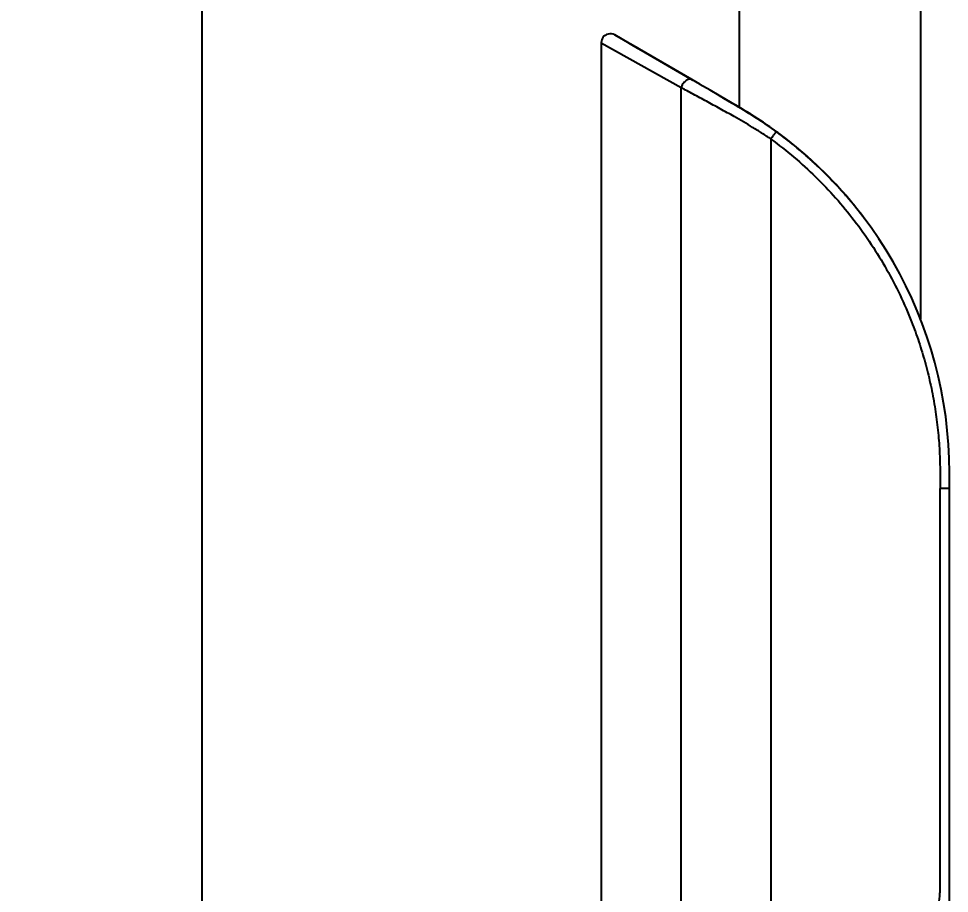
# Model space of a CAD drawing. Header units: millimetres. Extents: x 687 to 1107, y -116 to 478.
# Drawn here: x 980.8 to 1001.19, y 128.05 to 147.22 of the extents above; entities that cross this region are included whole.
import ezdxf

# ---------------------------------------------------------------- set-up
doc = ezdxf.new("R2010")
doc.units = ezdxf.units.MM
doc.header["$LTSCALE"] = 0.1
doc.layers.add('DIM', color=3, linetype='Continuous')
doc.styles.get("Standard").update_dxf_attribs({"font": 'arial.ttf'})
doc.dimstyles.new('ISO-25', dxfattribs={"dimtxt": 2.5, "dimasz": 2.5, "dimexe": 1.25, "dimexo": 0.625, "dimtad": 1, "dimlfac": 5, "dimtxsty": 'Standard', "dimcen": 2.5, "dimadec": 0, "dimazin": 0, "dimtfac": 1, "dimtmove": 0, "dimatfit": 3, "dimfxl": 0, "dimarcsym": 0})

# ---------------------------------------------------------------- blocks, each defined once
blk = doc.blocks.new('*D63')
at = {"layer": 'Defpoints', "color": 0}
for p in [(984.82, 155.776), (996.79, 155.776), (993.59, 91.788)]:
    blk.add_point(p, dxfattribs=at)
at = {"layer": 'DIM', "color": 0, "lineweight": -2}
for p, q in [((996.165, 155.776), (983.57, 155.776)), ((984.82, 94.288), (984.82, 153.276)), ((992.965, 91.788), (983.57, 91.788))]:
    blk.add_line(p, q, dxfattribs=at)
at = {"layer": 'DIM', "color": 0}
for points in [[(984.403, 153.276), (985.237, 153.276), (984.82, 155.776)], [(984.403, 94.288), (985.237, 94.288), (984.82, 91.788)]]:
    blk.add_solid(points, dxfattribs=at)
at = {"layer": 'DIM', "color": 0, "insert": (982.556, 123.782), "char_height": 2.5, "attachment_point": 5, "rotation": 90}
blk.add_mtext('(320)', dxfattribs=at)

msp = doc.modelspace()

# ---------------------------------------------------------------- linework, layer by layer
for p, q in [((996.5903, 145.2761), (996.5903, 147.5544)), ((1000.5555, 147.589), (1000.5555, 140.6451)), ((993.8627, 146.8638), (994.2003, 146.6673)), ((994.1787, 146.6799), (993.8627, 146.8638)), ((993.5619, 146.6909), (995.3116, 145.7115)), ((993.5619, 146.6907), (993.5619, 97.3909)), ((994.1912, 146.6725), (994.1787, 146.6799)), ((994.1923, 146.6719), (994.1912, 146.6725)), ((994.1923, 146.6719), (994.2516, 146.6374)), ((994.1993, 146.6679), (994.1923, 146.6719)), ((994.3121, 146.6022), (994.1993, 146.6679)), ((994.2003, 146.6673), (994.2344, 146.6474)), ((994.3267, 146.5937), (994.2339, 146.6477)), ((994.2344, 146.6474), (994.3601, 146.5743)), ((994.2516, 146.6374), (994.334, 146.5894)), ((994.334, 146.5894), (994.3121, 146.6022)), ((994.4992, 146.4933), (994.3267, 146.5937)), ((994.334, 146.5894), (994.5218, 146.4802)), ((994.3601, 146.5743), (994.398, 146.5522)), ((994.398, 146.5522), (995.5451, 145.8845)), ((995.5451, 145.8845), (994.4004, 146.5508)), ((995.4218, 145.9563), (994.49, 146.4986)), ((995.5451, 145.8845), (994.4992, 146.4933)), ((994.5218, 146.4802), (995.5061, 145.9072)), ((995.5061, 145.9072), (995.5691, 145.8705)), ((995.7213, 145.7819), (995.5451, 145.8845)), ((995.3117, 121.6531), (995.3117, 145.7116)), ((995.9472, 145.6504), (995.7214, 145.7818)), ((996.1458, 145.535), (995.9472, 145.6504)), ((996.145, 145.5357), (996.272, 145.4621)), ((996.4327, 145.3676), (996.1458, 145.535)), ((996.5067, 145.3248), (996.2013, 145.5026)), ((996.2256, 145.4884), (996.2426, 145.4786)), ((996.2426, 145.4786), (996.3627, 145.4092)), ((996.3627, 145.4092), (996.4326, 145.3687)), ((996.5905, 145.276), (996.5094, 145.3232)), ((996.5877, 145.2771), (996.5905, 145.276)), ((997.2777, 144.5819), (997.2777, 123.7352)), ((1001.1904, 121.3419), (1001.1904, 137.2759)), ((1001.1904, 136.9251), (1000.9869, 136.9251))]:
    msp.add_line(p, q)
msp.add_lwpolyline([(993.8626, 146.8638), (993.8257, 146.8805), (993.7866, 146.8895), (993.7483, 146.8905), (993.712, 146.8847), (993.6782, 146.8727), (993.6482, 146.8555), (993.6221, 146.8341), (993.6007, 146.8094), (993.5842, 146.7828), (993.5724, 146.7548), (993.5651, 146.7264), (993.562, 146.6968), (993.5619, 146.6909)])
for centre, radius, start, end in [((974.4226, 107.8473), 43.5002, 59.71188, 59.84887), ((981.1589, 119.3878), 30.1376, 59.54944, 59.70497), ((983.7771, 123.5975), 25.1822, 59.63527, 59.83067), ((987.4185, 130.0318), 17.7888, 58.50496, 59.55357), ((987.4926, 129.943), 17.8289, 59.32077, 59.6294), ((990.2532, 134.594), 12.4204, 58.37379, 59.32621), ((991.9337, 137.2759), 9.2567, 0, 59.7978), ((991.6437, 136.8625), 9.7597, 54.41456, 58.34134), ((991.9723, 137.3179), 9.1981, 54.09906, 54.42813), ((991.9737, 137.3198), 9.1957, 53.83818, 54.09905), ((991.9755, 137.3223), 9.1927, 52.73254, 53.8382), ((991.97, 137.3153), 9.2015, 46.29024, 52.73173), ((991.9671, 137.3126), 9.2055, 45.95831, 46.28863), ((991.9935, 137.3352), 9.1708, 40.79659, 41.00661), ((991.8848, 137.2443), 9.3125, 36.90904, 40.78318)]:
    msp.add_arc(centre, radius, start, end)
for points, knots in [([(995.5451, 145.8845), (995.5375, 145.8889), (995.5191, 145.8955), (995.4936, 145.8954), (995.4714, 145.8904), (995.4532, 145.8836), (995.4346, 145.8739), (995.4093, 145.857), (995.3798, 145.8301), (995.3501, 145.7924), (995.3272, 145.7524), (995.316, 145.7249), (995.3116, 145.7115)], [0, 0, 0, 0, 0.0817255, 0.1771452, 0.232093, 0.2921382, 0.3571072, 0.4263845, 0.5739621, 0.7251629, 0.8694047, 1, 1, 1, 1]), ([(996.4773, 145.0733), (996.4254, 145.1027), (996.322, 145.1604), (996.1184, 145.2729), (995.8713, 145.4082), (995.586, 145.5629), (995.401, 145.6631), (995.3117, 145.7116)], [0, 0, 0, 0, 0.1346898, 0.2673507, 0.5251639, 0.7704938, 1, 1, 1, 1]), ([(997.2777, 144.5819), (997.2125, 144.6265), (997.0809, 144.7135), (996.8807, 144.8385), (996.6795, 144.9582), (996.5446, 145.0353), (996.4773, 145.0733)], [0, 0, 0, 0, 0.2522971, 0.5037882, 0.7533748, 1, 1, 1, 1]), ([(997.3993, 144.7433), (997.2877, 144.8249), (997.0611, 144.9813), (996.8285, 145.1285), (996.7118, 145.2001)], [0, 0, 0, 0, 0.5025023, 1, 1, 1, 1]), ([(997.2777, 144.5819), (997.285, 144.592), (997.2999, 144.6122), (997.3221, 144.6423), (997.3403, 144.6668), (997.354, 144.6852), (997.3632, 144.6974), (997.3714, 144.7083), (997.3786, 144.7177), (997.3848, 144.7257), (997.3898, 144.7321), (997.3933, 144.7366), (997.3957, 144.7394), (997.3969, 144.7409), (997.398, 144.7422), (997.3985, 144.7427), (997.3993, 144.7435), (997.3993, 144.7433)], [0, 0, 0, 0, 0.1844332, 0.373661, 0.5544676, 0.6375833, 0.7136383, 0.7812343, 0.8399892, 0.889776, 0.930468, 0.9619397, 0.9741795, 0.9840686, 0.9915937, 0.9967446, 1, 1, 1, 1]), ([(998.9141, 143.3526), (998.8017, 143.4818), (998.5698, 143.7339), (998.2008, 144.0922), (997.8112, 144.4303), (997.5387, 144.6413), (997.3993, 144.7433)], [0, 0, 0, 0, 0.2492599, 0.4984809, 0.7484899, 1, 1, 1, 1]), ([(997.2777, 144.5819), (997.4509, 144.4553), (997.7874, 144.1906), (998.2618, 143.7597), (998.7037, 143.2966), (999.1123, 142.8019), (999.486, 142.2788), (999.822, 141.7315), (1000.1172, 141.1632), (1000.2863, 140.7719), (1000.3637, 140.5735)], [0, 0, 0, 0, 0.1255584, 0.2502894, 0.3747922, 0.4998677, 0.6254891, 0.7507634, 0.8753461, 1, 1, 1, 1]), ([(1000.3637, 140.5735), (1000.4203, 140.4287), (1000.526, 140.1357), (1000.662, 139.6887), (1000.7749, 139.2356), (1000.864, 138.7785), (1000.9184, 138.3952), (1000.9503, 138.0876), (1000.9682, 137.8562), (1000.9799, 137.6242), (1000.9856, 137.3915), (1000.9872, 137.1584), (1000.9869, 137.0029), (1000.9869, 136.9251)], [0, 0, 0, 0, 0.1251543, 0.250665, 0.3760979, 0.5009933, 0.6254779, 0.6876968, 0.749957, 0.8123054, 0.8747777, 0.9373608, 1, 1, 1, 1]), ([(1000.9837, 128.0483), (1000.9856, 128.0944), (1000.987, 128.1636), (1000.9874, 128.2559), (1000.9873, 128.3253), (1000.9871, 128.3947), (1000.9868, 128.4871), (1000.9868, 128.6027), (1000.987, 128.7414), (1000.9871, 128.8801), (1000.9872, 129.0188), (1000.9871, 129.2038), (1000.987, 129.435), (1000.9869, 129.7124), (1000.9869, 129.9898), (1000.9869, 130.2672), (1000.9869, 130.5446), (1000.987, 130.9145), (1000.987, 131.3768), (1000.9871, 131.9317), (1000.9871, 132.4865), (1000.9871, 133.0413), (1000.987, 133.7811), (1000.987, 134.7058), (1000.9869, 135.8154), (1000.987, 136.5552), (1000.987, 136.9251)], [0, 0, 0, 0, 0.0155867, 0.0233949, 0.0312083, 0.0390239, 0.046839, 0.0624653, 0.0780889, 0.0937127, 0.1093375, 0.1249631, 0.1562157, 0.1874683, 0.21872, 0.2499713, 0.2812221, 0.3124728, 0.3749745, 0.4374766, 0.4999792, 0.562482, 0.6249848, 0.74999, 0.8749948, 1, 1, 1, 1]), ([(999.2384, 124.8957), (999.3059, 124.9345), (999.4376, 125.0186), (999.6236, 125.1611), (999.7979, 125.3177), (999.9601, 125.4867), (1000.1099, 125.6666), (1000.2474, 125.856), (1000.3728, 126.0537), (1000.4863, 126.2583), (1000.5885, 126.4687), (1000.68, 126.6841), (1000.7618, 126.9034), (1000.8326, 127.1265), (1000.8908, 127.3531), (1000.9348, 127.583), (1000.9659, 127.815), (1000.9789, 127.9705), (1000.9837, 128.0483)], [0, 0, 0, 0, 0.0624681, 0.1250271, 0.1875761, 0.2500847, 0.3125835, 0.375075, 0.4375703, 0.5000479, 0.5625177, 0.6250146, 0.6875321, 0.7500285, 0.8125, 0.8749922, 0.9375125, 1, 1, 1, 1])]:
    msp.add_open_spline(points, degree=3, knots=knots)

# ---------------------------------------------------------------- dimensions: what is measured, and where the dimension line sits
at = {"layer": 'DIM'}
dim = msp.add_linear_dim(base=(984.82, 155.7764), p1=(993.5902, 91.7879), p2=(996.7903, 155.7764), angle=90, text='(320)', dimstyle='ISO-25', dxfattribs=at)
dim.commit()
dim.dimension.update_dxf_attribs({"geometry": '*D63', "text_midpoint": (982.5562, 123.7821)})

doc.saveas('drawing.dxf')
